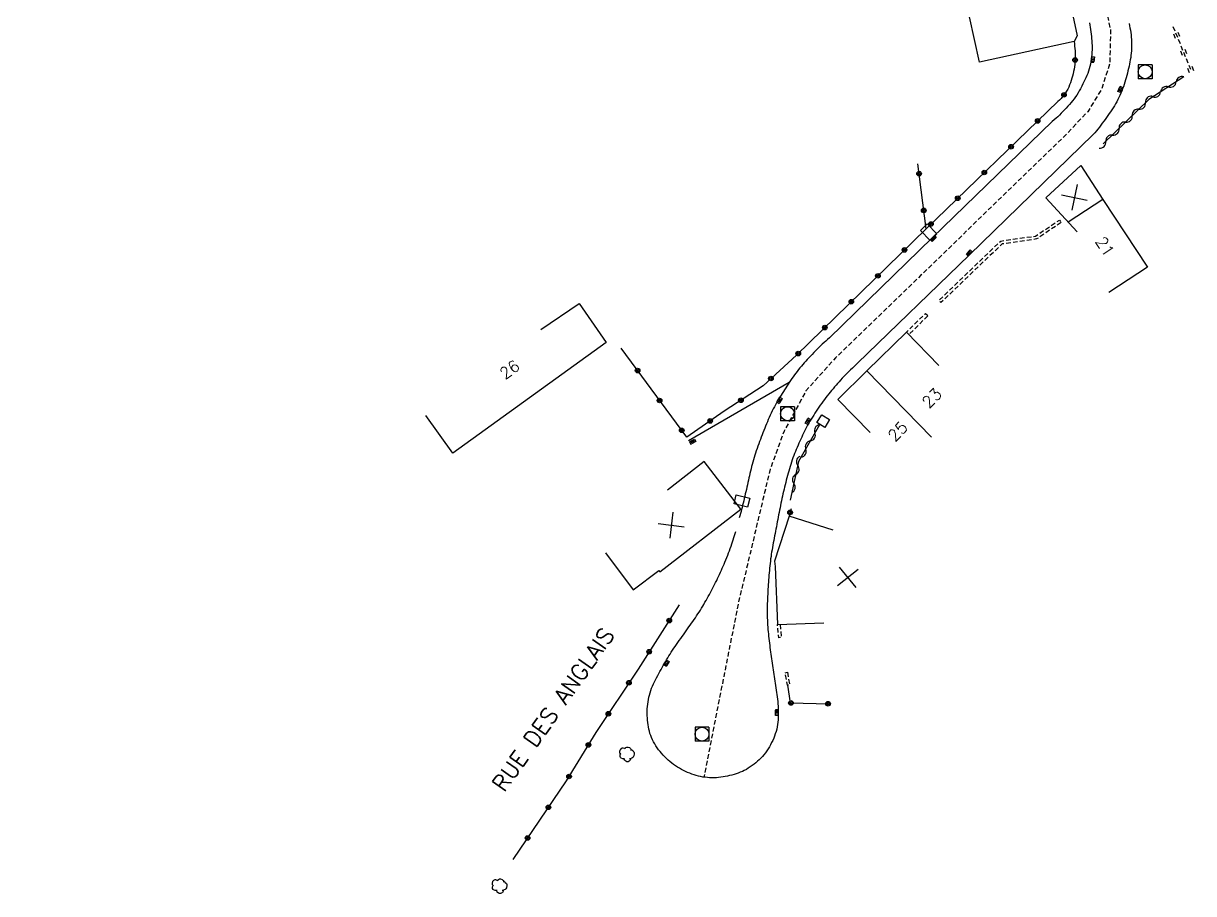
# Model space of a CAD drawing. Header units: millimetres. Extents: x 108000 to 108982, y 127000 to 128000.
# Drawn here: x 108000 to 108126.2, y 127311.7 to 127405.6 of the extents above; entities that cross this region are included whole.
import ezdxf
from ezdxf.enums import TextEntityAlignment as Align

# ---------------------------------------------------------------- set-up
doc = ezdxf.new("R2010")
doc.units = ezdxf.units.MM
doc.linetypes.add('DASHED', pattern=[0.75, 0.5, -0.25])
doc.layers.get('0').update_dxf_attribs({"linetype": 'CONTINUOUS'})
for name, color, linetype in [('W0001', 6, 'DASHED'), ('W0008', 7, 'CONTINUOUS'), ('W0100', 7, 'CONTINUOUS'), ('W0112', 1, 'DASHED'), ('W0220', 5, 'DASHED'), ('W0300', 7, 'CONTINUOUS'), ('W0310', 3, 'CONTINUOUS'), ('W0322', 7, 'CONTINUOUS'), ('W0400', 7, 'CONTINUOUS'), ('W0420', 7, 'CONTINUOUS'), ('W0989', 7, 'CONTINUOUS'), ('W0991', 7, 'CONTINUOUS'), ('W1102', 7, 'CONTINUOUS'), ('W1471', 7, 'CONTINUOUS')]:
    doc.layers.add(name, color=color, linetype=linetype)
doc.styles.get("Standard").update_dxf_attribs({"font": 'romans.shx', "width": 0.85})

# ---------------------------------------------------------------- blocks, each defined once
blk = doc.blocks.new('T400')
for p, q in [((-0.15, 0.3), (0.15, 0.3)), ((-0.15, -0.25), (-0.15, 0.3)), ((-0.15, 0.15), (0.15, 0.15)), ((-0.15, 0), (0.15, 0)), ((0.15, 0.3), (0.15, -0.25)), ((-0.15, -0.15), (0.15, -0.15)), ((-0.15, -0.25), (-0.15, -0.3)), ((-0.15, -0.3), (0.15, -0.3)), ((0.15, -0.3), (0.15, -0.25))]:
    blk.add_line(p, q)
blk = doc.blocks.new('T420')
for p, q in [((0.75, 0.75), (-0.75, 0.75)), ((-0.75, 0.75), (-0.75, -0.75)), ((0.75, 0.75), (0.75, -0.75)), ((0.75, -0.75), (-0.75, -0.75))]:
    blk.add_line(p, q)
blk.add_ellipse((0, 0), major_axis=(-0.53, 0.53), ratio=1, start_param=3.926991, end_param=10.210176)
blk = doc.blocks.new('t112o')
at = {"color": 0, "linetype": 'Continuous'}
for p, q in [((-0.5, 0.5), (0.5, 0.5)), ((-0.5, -0.5), (-0.5, 0.5)), ((0.5, 0.5), (0.5, -0.5)), ((0.5, -0.5), (-0.5, -0.5))]:
    blk.add_line(p, q, dxfattribs=at)
blk = doc.blocks.new('T300')
for p, q in [((-0.8, 0.51), (-0.86, 0.34)), ((-0.86, 0.34), (-0.86, 0.17)), ((-0.86, 0.17), (-0.74, 0.06)), ((-0.69, 0.63), (-0.8, 0.51)), ((-0.8, -0.06), (-0.74, 0.06)), ((-0.74, 0.06), (-0.69, 0.11)), ((-0.57, 0.69), (-0.69, 0.63)), ((-0.46, 0.69), (-0.57, 0.69)), ((-0.29, 0.63), (-0.46, 0.69)), ((-0.29, 0.63), (-0.17, 0.74)), ((-0.23, 0.57), (-0.29, 0.63)), ((-0.17, 0.74), (-0.06, 0.8)), ((-0.06, 0.8), (0.06, 0.8)), ((0.06, 0.8), (0.23, 0.74)), ((0.23, 0.74), (0.34, 0.63)), ((0.34, 0.63), (0.4, 0.51)), ((0.46, 0.46), (0.34, 0.46)), ((0.4, 0.51), (0.4, 0.46)), ((0.57, 0.4), (0.46, 0.46)), ((0.57, 0.4), (0.69, 0.29)), ((0.69, 0.29), (0.74, 0.17)), ((0.74, 0.06), (0.69, -0.17)), ((0.74, 0.17), (0.74, 0.06)), ((-0.8, -0.17), (-0.8, -0.06)), ((-0.8, -0.23), (-0.8, -0.17)), ((-0.74, -0.34), (-0.8, -0.23)), ((-0.69, -0.4), (-0.74, -0.34)), ((-0.51, -0.46), (-0.69, -0.4)), ((-0.4, -0.46), (-0.51, -0.46)), ((-0.4, -0.46), (-0.34, -0.46)), ((-0.34, -0.46), (-0.34, -0.4)), ((-0.34, -0.51), (-0.34, -0.46)), ((-0.29, -0.63), (-0.34, -0.51)), ((-0.17, -0.74), (-0.29, -0.63)), ((-0.06, -0.8), (-0.17, -0.74)), ((0.06, -0.8), (-0.06, -0.8)), ((0.17, -0.74), (0.06, -0.8)), ((0.23, -0.69), (0.17, -0.74)), ((0.29, -0.46), (0.23, -0.46)), ((0.29, -0.63), (0.23, -0.69)), ((0.46, -0.4), (0.29, -0.46)), ((0.34, -0.51), (0.29, -0.63)), ((0.34, -0.51), (0.34, -0.46)), ((0.57, -0.34), (0.46, -0.4)), ((0.63, -0.29), (0.57, -0.34)), ((0.69, -0.17), (0.63, -0.29))]:
    blk.add_line(p, q)
blk = doc.blocks.new('t322o')
at = {"color": 0, "linetype": 'Continuous'}
for radius in [0.25, 0.15]:
    blk.add_circle((0, 0), radius, dxfattribs=at)
blk = doc.blocks.new('t310o')
at = {"color": 0, "linetype": 'Continuous'}
for centre, start, end in [((-0.5, 0.38), 216.8699, 323.1304), ((0.5, -0.37), 36.8699, 143.1303)]:
    blk.add_arc(centre, 0.625, start, end, dxfattribs=at)
blk = doc.blocks.new('t220o')
at = {"color": 0, "linetype": 'Continuous'}
for p, q in [((-0.25, 0.25), (0.25, 0.25)), ((-0.25, -0.25), (0.25, -0.25))]:
    blk.add_line(p, q, dxfattribs=at)
blk = doc.blocks.new('t991o')
at = {"color": 0, "linetype": 'Continuous'}
for p, q in [((-1, 1), (1, -1)), ((-1, -1), (1, 1))]:
    blk.add_line(p, q, dxfattribs=at)
blk = doc.blocks.new('T1471')
at = {"color": 0, "linetype": 'Continuous', "flags": 128}
blk.add_lwpolyline([(-0.75, -0.5), (-0.75, 0.5), (0.75, 0.5), (0.75, -0.5), (-0.75, -0.5)], dxfattribs=at)

msp = doc.modelspace()

# ---------------------------------------------------------------- linework, layer by layer
at = {"layer": 'W0001', "flags": 128}
msp.add_lwpolyline([(108000, 127493.81), (108017.2, 127492.72), (108022.12, 127492.12), (108027.18, 127490.95), (108031.58, 127489.63), (108036.36, 127487.99), (108042.12, 127485.86), (108049.53, 127482.85), (108058.98, 127478.54), (108064.87, 127475.69), (108070.12, 127472.97), (108074.38, 127470.48), (108078.84, 127467.29), (108082.6, 127464.09), (108086.46, 127460.49), (108090, 127456.88), (108094.75, 127451.23), (108098.06, 127446.75), (108101.54, 127441.41), (108105.21, 127435.24), (108109.95, 127426.16), (108112.6, 127420.29), (108114.78, 127414.53), (108116.42, 127408.79), (108117.21, 127404.82), (108117.14, 127401.26), (108116.27, 127398.49), (108114.76, 127396.03), (108112.17, 127393.31), (108109.07, 127390.3), (108096.73, 127378.34), (108087.56, 127369.47), (108084.37, 127365.9), (108082.01, 127361.55), (108080.52, 127357.47), (108079.48, 127353.13), (108078.38, 127348.46), (108077.08, 127343.01), (108073.37, 127324.23)], dxfattribs=at)
at = {"layer": 'W0008', "flags": 128}
for points in [[(108119.21, 127405.56), (108119.26, 127405.31), (108119.31, 127405.07), (108119.36, 127404.82), (108119.4, 127404.57), (108119.43, 127404.32), (108119.46, 127404.07), (108119.48, 127403.81), (108119.49, 127403.56), (108119.49, 127403.32), (108119.49, 127403.07), (108119.48, 127402.83), (108119.47, 127402.59), (108119.44, 127402.35), (108119.42, 127402.11), (108119.39, 127401.88), (108119.35, 127401.64), (108119.31, 127401.4), (108119.26, 127401.16), (108119.22, 127400.93), (108119.16, 127400.68), (108119.1, 127400.43), (108119.04, 127400.18), (108118.98, 127399.94), (108118.91, 127399.69), (108118.84, 127399.45), (108118.76, 127399.21), (108118.68, 127398.97), (108118.6, 127398.73), (108118.51, 127398.49), (108118.42, 127398.26), (108118.32, 127398.02), (108118.22, 127397.79), (108118.11, 127397.56), (108118, 127397.33), (108117.88, 127397.11), (108117.76, 127396.89), (108117.63, 127396.67), (108117.49, 127396.45), (108117.35, 127396.24), (108117.21, 127396.03), (108117.07, 127395.82), (108116.92, 127395.61), (108116.78, 127395.41), (108116.63, 127395.2), (108116.48, 127394.99), (108116.33, 127394.78), (108116.18, 127394.57), (108116.02, 127394.36), (108115.85, 127394.16), (108115.69, 127393.96), (108115.52, 127393.76), (108115.35, 127393.56), (108101.99, 127380.54), (108089.95, 127368.9), (108089.76, 127368.73), (108089.57, 127368.55), (108089.38, 127368.37), (108089.19, 127368.19), (108089.01, 127368.01), (108088.83, 127367.82), (108088.65, 127367.64), (108088.47, 127367.45), (108088.29, 127367.26), (108088.11, 127367.07), (108087.95, 127366.88), (108087.78, 127366.7), (108087.62, 127366.51), (108087.46, 127366.33), (108087.3, 127366.14), (108087.14, 127365.95), (108086.98, 127365.76), (108086.83, 127365.57), (108086.68, 127365.37), (108086.52, 127365.18), (108086.37, 127364.98), (108086.22, 127364.78), (108086.08, 127364.58), (108085.92, 127364.37), (108085.78, 127364.16), (108085.63, 127363.95), (108085.49, 127363.73), (108085.35, 127363.51), (108085.21, 127363.29), (108085.07, 127363.07), (108084.94, 127362.85), (108084.8, 127362.63), (108084.68, 127362.42), (108084.56, 127362.21), (108084.45, 127362), (108084.34, 127361.78), (108084.23, 127361.57), (108084.12, 127361.35), (108084.02, 127361.13), (108083.92, 127360.91), (108083.81, 127360.7), (108083.71, 127360.48), (108083.61, 127360.26), (108083.52, 127360.04), (108083.42, 127359.81), (108083.33, 127359.59), (108083.24, 127359.37), (108083.15, 127359.14), (108083.06, 127358.92), (108082.98, 127358.69), (108082.9, 127358.46), (108082.81, 127358.22), (108082.74, 127357.98), (108082.66, 127357.74), (108082.59, 127357.5), (108082.52, 127357.25), (108082.45, 127357.01), (108082.38, 127356.76), (108082.32, 127356.52), (108082.26, 127356.27), (108082.19, 127356.03), (108082.13, 127355.78), (108082.07, 127355.53), (108082.02, 127355.29), (108081.96, 127355.04), (108081.9, 127354.79), (108081.84, 127354.54), (108081.78, 127354.29), (108081.73, 127354.04), (108081.68, 127353.79), (108081.63, 127353.53), (108081.58, 127353.28), (108081.53, 127353.03), (108081.48, 127352.77), (108081.43, 127352.52), (108081.38, 127352.27), (108081.33, 127352.01), (108081.29, 127351.76), (108081.24, 127351.51), (108081.19, 127351.25), (108081.14, 127351), (108081.09, 127350.76), (108081.05, 127350.51), (108081, 127350.26), (108080.95, 127350.01), (108080.9, 127349.77), (108080.85, 127349.52), (108080.81, 127349.27), (108080.76, 127349.02), (108080.72, 127348.77), (108080.68, 127348.52), (108080.64, 127348.27), (108080.61, 127348.02), (108080.57, 127347.77), (108080.54, 127347.52), (108080.51, 127347.27), (108080.48, 127347.02), (108080.45, 127346.77), (108080.43, 127346.52), (108080.41, 127346.27), (108080.38, 127346.02), (108080.36, 127345.77), (108080.34, 127345.52), (108080.33, 127345.26), (108080.31, 127345.01), (108080.3, 127344.76), (108080.28, 127344.5), (108080.27, 127344.24), (108080.25, 127343.98), (108080.24, 127343.73), (108080.23, 127343.47), (108080.22, 127343.21), (108080.21, 127342.95), (108080.21, 127342.7), (108080.2, 127342.44), (108080.2, 127342.18), (108080.2, 127341.92), (108080.2, 127341.67), (108080.21, 127341.41), (108080.22, 127341.15), (108080.23, 127340.9), (108080.24, 127340.66), (108080.26, 127340.41), (108080.28, 127340.17), (108080.3, 127339.92), (108080.33, 127339.68), (108080.35, 127339.43), (108080.38, 127339.19), (108080.41, 127338.94), (108080.44, 127338.7), (108080.47, 127338.45), (108080.5, 127338.21), (108080.53, 127337.97), (108080.56, 127337.72), (108080.6, 127337.48), (108080.63, 127337.24), (108080.66, 127337), (108080.7, 127336.76), (108080.74, 127336.52), (108080.77, 127336.28), (108080.81, 127336.04), (108080.85, 127335.8), (108080.89, 127335.56), (108080.93, 127335.31), (108080.96, 127335.07), (108081, 127334.83), (108081.03, 127334.59), (108081.07, 127334.35), (108081.1, 127334.1), (108081.14, 127333.86), (108081.18, 127333.62), (108081.21, 127333.37), (108081.25, 127333.13), (108081.28, 127332.88), (108081.31, 127332.64), (108081.34, 127332.4), (108081.36, 127332.15), (108081.38, 127331.9), (108081.39, 127331.66), (108081.39, 127331.4), (108081.39, 127331.15), (108081.39, 127330.9), (108081.39, 127330.65), (108081.37, 127330.4), (108081.35, 127330.15), (108081.32, 127329.91), (108081.27, 127329.66), (108081.22, 127329.41), (108081.15, 127329.16), (108081.07, 127328.91), (108080.99, 127328.66), (108080.9, 127328.42), (108080.79, 127328.18), (108080.68, 127327.95), (108080.57, 127327.72), (108080.44, 127327.49), (108080.3, 127327.27), (108080.15, 127327.05), (108080, 127326.85), (108079.84, 127326.65), (108079.68, 127326.47), (108079.51, 127326.28), (108079.34, 127326.11), (108079.16, 127325.94), (108078.97, 127325.78), (108078.78, 127325.62), (108078.58, 127325.47), (108078.37, 127325.33), (108078.16, 127325.2), (108077.95, 127325.07), (108077.73, 127324.96), (108077.52, 127324.85), (108077.3, 127324.76), (108077.07, 127324.67), (108076.85, 127324.59), (108076.62, 127324.52), (108076.39, 127324.45), (108076.15, 127324.39), (108075.92, 127324.34), (108075.68, 127324.29), (108075.44, 127324.25), (108075.2, 127324.22), (108074.96, 127324.19), (108074.72, 127324.17), (108074.47, 127324.16), (108074.23, 127324.16), (108073.99, 127324.17), (108073.75, 127324.18), (108073.51, 127324.21), (108073.27, 127324.24), (108073.02, 127324.29), (108072.78, 127324.34), (108072.54, 127324.41), (108072.31, 127324.48), (108072.07, 127324.56), (108071.84, 127324.64), (108071.62, 127324.74), (108071.39, 127324.84), (108071.17, 127324.95), (108070.95, 127325.06), (108070.73, 127325.18), (108070.52, 127325.31), (108070.3, 127325.45), (108070.1, 127325.59), (108069.9, 127325.75), (108069.7, 127325.91), (108069.51, 127326.07), (108069.33, 127326.24), (108069.15, 127326.42), (108068.98, 127326.61), (108068.81, 127326.8), (108068.65, 127326.99), (108068.49, 127327.19), (108068.34, 127327.39), (108068.2, 127327.6), (108068.07, 127327.81), (108067.94, 127328.03), (108067.83, 127328.25), (108067.73, 127328.49), (108067.64, 127328.71), (108067.56, 127328.95), (108067.49, 127329.18), (108067.44, 127329.41), (108067.39, 127329.65), (108067.35, 127329.89), (108067.32, 127330.13), (108067.29, 127330.37), (108067.28, 127330.61), (108067.27, 127330.86), (108067.26, 127331.11), (108067.26, 127331.36), (108067.27, 127331.61), (108067.29, 127331.86), (108067.32, 127332.11), (108067.35, 127332.36), (108067.4, 127332.6), (108067.45, 127332.85), (108067.5, 127333.09), (108067.57, 127333.34), (108067.65, 127333.58), (108067.73, 127333.82), (108067.83, 127334.05), (108067.93, 127334.28), (108068.04, 127334.51), (108068.16, 127334.74), (108068.27, 127334.96), (108068.39, 127335.18), (108068.51, 127335.41), (108068.63, 127335.63), (108068.75, 127335.84), (108068.86, 127336.06), (108068.98, 127336.27), (108069.1, 127336.47), (108069.23, 127336.68), (108069.35, 127336.89), (108069.48, 127337.09), (108069.61, 127337.3), (108069.73, 127337.5), (108069.86, 127337.71), (108070, 127337.92), (108070.14, 127338.13), (108070.29, 127338.34), (108070.43, 127338.55), (108070.58, 127338.76), (108070.72, 127338.97), (108070.87, 127339.18), (108071.02, 127339.39), (108071.17, 127339.6), (108071.31, 127339.81), (108071.46, 127340.02), (108071.6, 127340.23), (108071.74, 127340.43), (108071.88, 127340.63), (108072.02, 127340.83), (108072.17, 127341.03), (108072.31, 127341.23), (108072.45, 127341.43), (108072.59, 127341.63), (108072.72, 127341.84), (108072.86, 127342.04), (108072.99, 127342.25), (108073.12, 127342.46), (108073.25, 127342.66), (108073.37, 127342.87), (108073.49, 127343.09), (108073.61, 127343.3), (108073.73, 127343.51), (108073.85, 127343.72), (108073.97, 127343.94), (108074.08, 127344.15), (108074.19, 127344.37), (108074.31, 127344.59), (108074.42, 127344.8), (108074.53, 127345.02), (108074.64, 127345.24), (108074.75, 127345.46), (108074.85, 127345.67), (108074.96, 127345.89), (108075.06, 127346.11), (108075.16, 127346.33), (108075.26, 127346.55), (108075.36, 127346.77), (108075.45, 127346.99), (108075.55, 127347.21), (108075.64, 127347.44), (108075.74, 127347.68), (108075.84, 127347.93), (108075.94, 127348.17), (108076.04, 127348.42), (108076.13, 127348.66), (108076.22, 127348.91), (108076.31, 127349.16), (108076.4, 127349.41), (108076.47, 127349.63), (108076.54, 127349.85), (108076.61, 127350.07), (108076.68, 127350.3), (108076.74, 127350.52), (108076.8, 127350.75)], [(108114.94, 127405.62), (108114.98, 127405.38), (108115.02, 127405.14), (108115.06, 127404.89), (108115.09, 127404.65), (108115.12, 127404.41), (108115.15, 127404.16), (108115.17, 127403.92), (108115.19, 127403.67), (108115.21, 127403.43), (108115.22, 127403.18), (108115.22, 127402.93), (108115.22, 127402.69), (108115.21, 127402.44), (108115.19, 127402.2), (108115.17, 127401.95), (108115.13, 127401.69), (108115.09, 127401.43), (108115.04, 127401.17), (108114.98, 127400.92), (108114.92, 127400.66), (108114.84, 127400.41), (108114.76, 127400.16), (108114.67, 127399.92), (108114.57, 127399.69), (108114.46, 127399.47), (108114.35, 127399.24), (108114.24, 127399.02), (108114.12, 127398.77), (108113.99, 127398.51), (108113.85, 127398.27), (108113.71, 127398.05), (108113.57, 127397.83), (108113.43, 127397.62), (108113.28, 127397.41), (108113.12, 127397.21), (108112.96, 127397.01), (108112.79, 127396.81), (108112.62, 127396.61), (108112.45, 127396.42), (108112.27, 127396.23), (108112.09, 127396.04), (108111.9, 127395.86), (108111.72, 127395.67), (108111.53, 127395.49), (108111.34, 127395.32), (108111.14, 127395.14), (108110.94, 127394.97), (108097.97, 127382.43), (108086.91, 127371.62), (108086.71, 127371.45), (108086.52, 127371.28), (108086.33, 127371.11), (108086.14, 127370.93), (108085.95, 127370.75), (108085.76, 127370.57), (108085.57, 127370.39), (108085.39, 127370.21), (108085.21, 127370.03), (108085.03, 127369.84), (108084.85, 127369.65), (108084.68, 127369.48), (108084.52, 127369.3), (108084.36, 127369.12), (108084.2, 127368.94), (108084.04, 127368.76), (108083.89, 127368.57), (108083.73, 127368.39), (108083.58, 127368.2), (108083.43, 127368.01), (108083.28, 127367.82), (108083.14, 127367.63), (108082.99, 127367.43), (108082.85, 127367.23), (108082.71, 127367.02), (108082.58, 127366.82), (108082.45, 127366.63), (108082.32, 127366.43), (108082.19, 127366.23), (108082.07, 127366.03), (108081.95, 127365.83), (108081.82, 127365.63), (108081.7, 127365.43), (108081.57, 127365.23), (108081.44, 127365.02), (108081.32, 127364.82), (108081.2, 127364.62), (108081.08, 127364.41), (108080.97, 127364.2), (108080.85, 127363.97), (108080.74, 127363.74), (108080.63, 127363.51), (108080.52, 127363.28), (108080.42, 127363.04), (108080.32, 127362.81), (108080.22, 127362.58), (108080.12, 127362.34), (108080.02, 127362.1), (108079.93, 127361.87), (108079.83, 127361.63), (108079.74, 127361.39), (108079.64, 127361.15), (108079.55, 127360.91), (108079.46, 127360.67), (108079.36, 127360.43), (108079.28, 127360.18), (108079.19, 127359.94), (108079.1, 127359.7), (108079.02, 127359.45), (108078.94, 127359.2), (108078.86, 127358.96), (108078.78, 127358.71), (108078.71, 127358.47), (108078.64, 127358.22), (108078.58, 127357.98), (108078.52, 127357.74), (108078.46, 127357.49), (108078.4, 127357.25), (108078.34, 127357), (108078.29, 127356.75), (108078.23, 127356.51), (108078.18, 127356.26), (108078.12, 127356.02), (108078.06, 127355.77), (108078, 127355.52), (108077.95, 127355.28), (108077.89, 127355.03), (108077.84, 127354.79), (108077.78, 127354.54), (108077.73, 127354.29), (108077.67, 127354.05), (108077.61, 127353.8), (108077.55, 127353.56), (108077.49, 127353.33), (108077.44, 127353.11), (108077.38, 127352.89), (108077.31, 127352.66), (108077.25, 127352.44), (108077.19, 127352.22)], [(108082.58, 127366.82), (108071.73, 127360.5)]]:
    msp.add_lwpolyline(points, dxfattribs=at)
at = {"layer": 'W0100', "flags": 128}
for points in [[(108104.98, 127416.85), (108109.53, 127418.92), (108111.31, 127414.99), (108113.63, 127404.22), (108113.28, 127403.6), (108103.08, 127401.37), (108102.01, 127406.25)], [(108113.62, 127383.06), (108110.23, 127386.74), (108114, 127390.21), (108116.4, 127386.57), (108121.22, 127379.27), (108117.04, 127376.52)], [(108055.8, 127372.52), (108059.93, 127375.35), (108062.84, 127371.11), (108046.3, 127359.19), (108043.38, 127363.25)], [(108091.3, 127361.43), (108087.8, 127364.99), (108090.93, 127368.07), (108095.21, 127372.24), (108098.7, 127368.66)], [(108062.75, 127348.44), (108065.74, 127344.43), (108068.53, 127346.51), (108068.62, 127346.39), (108077.37, 127353.16), (108073.39, 127358.28), (108069.45, 127355.21)], [(108087.32, 127350.86), (108082.55, 127352.39), (108081, 127347.54), (108081.04, 127346.95), (108081.3, 127340.69), (108086.29, 127340.89)]]:
    msp.add_lwpolyline(points, dxfattribs=at)
at = {"layer": 'W0112', "flags": 128}
for points in [[(108111.89, 127384.07), (108109.25, 127382.3), (108105.53, 127381.76), (108098.92, 127375.43), (108098.7, 127375.66), (108105.38, 127382.07), (108109.13, 127382.61), (108111.7, 127384.34)], [(108097.53, 127374.01), (108095.47, 127371.98), (108095.21, 127372.24), (108097.28, 127374.27)], [(108082.38, 127335.54), (108082.61, 127334.18), (108082.37, 127334.14), (108082.14, 127335.5)]]:
    msp.add_lwpolyline(points, close=True, dxfattribs=at)
msp.add_lwpolyline([(108081.58, 127340.7), (108081.72, 127339.29), (108081.44, 127339.27), (108081.3, 127340.69)], dxfattribs=at)
at = {"layer": 'W0220', "flags": 128}
msp.add_lwpolyline([(108123.95, 127405.23), (108125.94, 127400.38)], dxfattribs=at)
at = {"layer": 'W0310', "flags": 128}
for points in [[(108125.13, 127399.79), (108121.35, 127397.36), (108116.44, 127392.56)], [(108085.83, 127362.25), (108083.59, 127358.29), (108082.66, 127354.1)]]:
    msp.add_lwpolyline(points, dxfattribs=at)
at = {"layer": 'W0322', "flags": 128}
for points in [[(108113.28, 127403.6), (108113.32, 127403.35), (108113.35, 127403.1), (108113.38, 127402.85), (108113.4, 127402.6), (108113.41, 127402.35), (108113.41, 127402.1), (108113.41, 127401.85), (108113.4, 127401.6), (108113.38, 127401.35), (108113.36, 127401.11), (108113.32, 127400.86), (108113.29, 127400.62), (108113.24, 127400.37), (108113.19, 127400.13), (108113.13, 127399.88), (108113.06, 127399.64), (108112.98, 127399.4), (108112.9, 127399.16), (108112.81, 127398.92), (108112.71, 127398.69), (108112.6, 127398.47), (108112.48, 127398.26), (108112.35, 127398.05), (108112.2, 127397.85), (108112.05, 127397.66), (108111.89, 127397.47), (108111.71, 127397.29), (108111.53, 127397.12), (108097.33, 127383.4), (108083.37, 127369.76), (108079.75, 127366.46), (108075.57, 127363.72), (108071.52, 127360.91), (108064.45, 127370.5)], [(108097.34, 127383.39), (108096.44, 127390.4)], [(108082.77, 127353.19), (108082.56, 127352.38)], [(108070.72, 127342.81), (108066.27, 127335.88), (108061.73, 127329.04), (108058.54, 127323.82), (108052.78, 127315.34)], [(108082.37, 127334.14), (108082.69, 127332.23), (108086.88, 127332.15)]]:
    msp.add_lwpolyline(points, dxfattribs=at)
at = {"layer": 'W1102', "flags": 128}
for points in [[(108116.4, 127386.57), (108112.66, 127384.1)], [(108090.93, 127368.07), (108097.91, 127360.9)]]:
    msp.add_lwpolyline(points, dxfattribs=at)

# ---------------------------------------------------------------- block references
at = {"layer": 'W0112', "rotation": 328.2027962194084}
msp.add_blockref('t112o', (108086.24, 127362.64), dxfattribs=at)
at = {"layer": 'W0220', "rotation": 292.3627401601978}
for p in [(108124.33, 127404.3), (108125.09, 127402.45), (108125.85, 127400.6)]:
    msp.add_blockref('t220o', p, dxfattribs=at)
at = {"layer": 'W0300'}
for p in [(108065.13, 127326.68), (108051.39, 127312.46)]:
    msp.add_blockref('T300', p, dxfattribs=at)
at = {"layer": 'W0310'}
for p, rotation in [((108124.29, 127399.25), 212.7462558160866), ((108120.99, 127397.01), 224.3876565442241), ((108122.61, 127398.17), 212.7462558160866), ((108119.56, 127395.61), 224.3876565442241), ((108118.13, 127394.21), 224.3876565442241), ((108116.7, 127392.81), 224.3876565442241), ((108085.34, 127361.38), 240.4878737998874), ((108084.35, 127359.64), 240.4878737998874), ((108083.49, 127357.85), 257.5839273015615), ((108083.06, 127355.9), 257.5839273015615)]:
    msp.add_blockref('t310o', p, dxfattribs=dict(at, rotation=rotation))
at = {"layer": 'W0322'}
for p, rotation in [((108113.4, 127401.61), 267.6565948847432), ((108112.2, 127397.85), 231.4341870690533), ((108109.36, 127395.03), 224.0303404414929), ((108106.49, 127392.25), 224.0303404414929), ((108096.58, 127389.34), 97.23985951588641), ((108103.61, 127389.47), 224.0303404414929), ((108100.74, 127386.69), 224.0303404414929), ((108097.08, 127385.38), 97.23985951588641), ((108097.86, 127383.91), 224.0303404414929), ((108095, 127381.12), 224.3443695590855), ((108092.14, 127378.32), 224.3443695590855), ((108089.27, 127375.53), 224.3443695590855), ((108086.41, 127372.73), 224.3443695590855), ((108083.55, 127369.93), 224.3443695590855), ((108066.23, 127368.09), 126.3896373191387), ((108080.6, 127367.24), 222.300442035148), ((108068.6, 127364.87), 126.3896373191387), ((108077.37, 127364.9), 213.2330772396767), ((108074.05, 127362.66), 214.8162843407784), ((108070.98, 127361.65), 126.3896373191387), ((108069.64, 127341.12), 237.2714487575014), ((108067.47, 127337.76), 237.2714487575014), ((108065.29, 127334.41), 236.4572164859317), ((108082.76, 127332.23), 358.8434139308201), ((108086.76, 127332.15), 358.8434139308201), ((108063.08, 127331.07), 236.4572164859317), ((108060.92, 127327.71), 238.5792528562076), ((108058.83, 127324.3), 238.5792528562076), ((108056.61, 127320.97), 235.8012681651184), ((108054.36, 127317.66), 235.8012681651184)]:
    msp.add_blockref('t322o', p, dxfattribs=dict(at, rotation=rotation))
msp.add_blockref('t322o', (108082.66, 127352.79), dxfattribs=at)
at = {"layer": 'W0400'}
for p, rotation in [((108115.31, 127401.67), 354.3594205308515), ((108118.27, 127398.42), 158.5981496523471), ((108098.11, 127382.34), 314.0150199505288), ((108101.99, 127380.8), 134.2356832143394), ((108081.53, 127364.89), 328.582194749632), ((108084.59, 127362.62), 149.8430229193607), ((108072.16, 127360.43), 300.2304016458475), ((108069.33, 127336.53), 329.2834472822116), ((108081.23, 127331.19), 180.5195503901703)]:
    msp.add_blockref('T400', p, dxfattribs=dict(at, rotation=rotation))
at = {"layer": 'W0420'}
for p in [(108120.96, 127400.34), (108082.39, 127363.44), (108073.17, 127328.86)]:
    msp.add_blockref('T420', p, dxfattribs=at)
at = {"layer": 'W0991'}
for p, rotation in [((108113.33, 127386.78), 303.4250899337562), ((108069.86, 127351.42), 307.8787082170949), ((108088.89, 127345.78), 83.85167851883216)]:
    msp.add_blockref('t991o', p, dxfattribs=dict(at, rotation=rotation))
at = {"layer": 'W1471'}
for p, rotation in [((108097.61, 127383.03), 314.0150199526418), ((108077.47, 127354.02), 346.5825148908456)]:
    msp.add_blockref('T1471', p, dxfattribs=dict(at, rotation=rotation))

# ---------------------------------------------------------------- texts
at = {"layer": 'W0989'}
msp.add_text('RUE DES ANGLAIS', height=1.75, rotation=54.9112, dxfattribs=at).set_placement((108057.13, 127331.53), align=Align.MIDDLE)
at = {"layer": 'W0991'}
for s, rotation, p in [('21', 303.4506, (108116.63, 127381.49)), ('26', 35.7881, (108052.42, 127368.21)), ('23', 44.2478, (108097.96, 127365.14)), ('25', 44.4854, (108094.27, 127361.54))]:
    msp.add_text(s, height=1.25, rotation=rotation, dxfattribs=at).set_placement(p, align=Align.MIDDLE)

doc.saveas('drawing.dxf')
